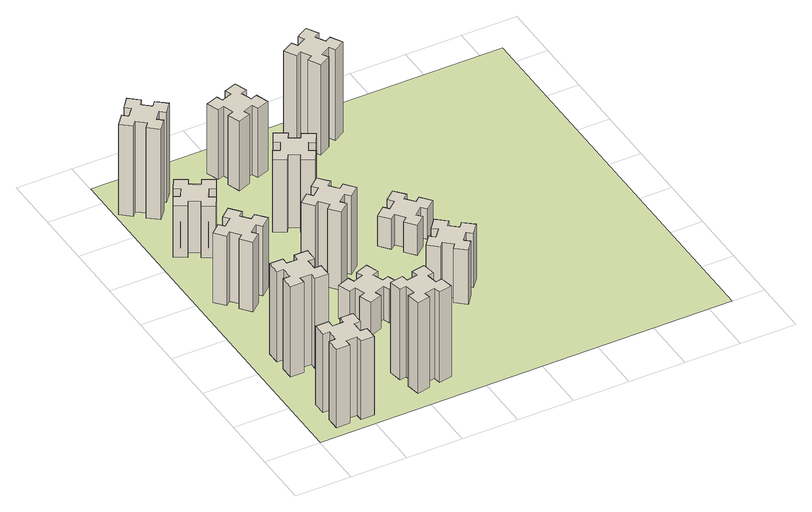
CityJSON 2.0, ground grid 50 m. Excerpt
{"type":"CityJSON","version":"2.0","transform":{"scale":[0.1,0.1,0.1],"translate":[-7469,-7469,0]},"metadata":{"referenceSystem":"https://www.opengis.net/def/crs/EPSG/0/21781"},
"CityObjects":{
"building1":{"type":"Building","attributes":{"class":"1000","function":"1000","usage":"1000","yearOfConstruction":2016,"roofType":"1000","measuredHeight":78,"storeysAboveGround":30,"storeysBelowGround":0},"geometry":[{"type":"Solid","lod":"1","boundaries":[[[[0,1,2,3,4,5,6,7,8,9,10,11,12,13,14,15,16,17,18,19]],[[17,16,20,21]],[[16,15,22,20]],[[15,14,23,22]],[[14,13,24,23]],[[13,12,25,24]],[[12,11,26,25]],[[11,10,27,26]],[[10,9,28,27]],[[9,8,29,28]],[[8,7,30,29]],[[7,6,31,30]],[[6,5,32,31]],[[5,4,33,32]],[[4,3,34,33]],[[3,2,35,34]],[[2,1,36,35]],[[1,0,37,36]],[[0,19,38,37]],[[19,18,39,38]],[[18,17,21,39]],[[24,25,26,27,28,29,30,31,32,33,34,35,36,37,38,39,21,20,22,23]]]]}]},
"building2":{"type":"Building","attributes":{"class":"1000","function":"1000","usage":"1000","yearOfConstruction":2016,"roofType":"1000","measuredHeight":90,"storeysAboveGround":30,"storeysBelowGround":0},"geometry":[{"type":"Solid","lod":"1","boundaries":[[[[40,41,42,43,44,45,46,47,48,49,50,51,52,53,54,55,56,57,58,59]],[[57,56,60,61]],[[56,55,62,60]],[[55,54,63,62]],[[54,53,64,63]],[[53,52,65,64]],[[52,51,66,65]],[[51,50,67,66]],[[50,49,68,67]],[[49,48,69,68]],[[48,47,70,69]],[[47,46,71,70]],[[46,45,72,71]],[[45,44,73,72]],[[44,43,74,73]],[[43,42,75,74]],[[42,41,76,75]],[[41,40,77,76]],[[40,59,78,77]],[[59,58,79,78]],[[58,57,61,79]],[[64,65,66,67,68,69,70,71,72,73,74,75,76,77,78,79,61,60,62,63]]]]}]},
"building3":{"type":"Building","attributes":{"class":"1000","function":"1000","usage":"1000","yearOfConstruction":2016,"roofType":"1000","measuredHeight":69,"storeysAboveGround":30,"storeysBelowGround":0},"geometry":[{"type":"Solid","lod":"1","boundaries":[[[[80,81,82,83,84,85,86,87,88,89,90,91,92,93,94,95,96,97,98,99]],[[97,96,100,101]],[[96,95,102,100]],[[95,94,103,102]],[[94,93,104,103]],[[93,92,105,104]],[[92,91,106,105]],[[91,90,107,106]],[[90,89,108,107]],[[89,88,109,108]],[[88,87,110,109]],[[87,86,111,110]],[[86,85,112,111]],[[85,84,113,112]],[[84,83,114,113]],[[83,82,115,114]],[[82,81,116,115]],[[81,80,117,116]],[[80,99,118,117]],[[99,98,119,118]],[[98,97,101,119]],[[104,105,106,107,108,109,110,111,112,113,114,115,116,117,118,119,101,100,102,103]]]]}]},
"building4":{"type":"Building","attributes":{"class":"1000","function":"1000","usage":"1000","yearOfConstruction":2016,"roofType":"1000","measuredHeight":51,"storeysAboveGround":30,"storeysBelowGround":0},"geometry":[{"type":"Solid","lod":"1","boundaries":[[[[120,121,122,123,124,125,126,127,128,129,130,131,132,133,134,135,136,137,138,139]],[[137,136,140,141]],[[136,135,142,140]],[[135,134,143,142]],[[134,133,144,143]],[[133,132,145,144]],[[132,131,146,145]],[[131,130,147,146]],[[130,129,148,147]],[[129,128,149,148]],[[128,127,150,149]],[[127,126,151,150]],[[126,125,152,151]],[[125,124,153,152]],[[124,123,154,153]],[[123,122,155,154]],[[122,121,156,155]],[[121,120,157,156]],[[120,139,158,157]],[[139,138,159,158]],[[138,137,141,159]],[[144,145,146,147,148,149,150,151,152,153,154,155,156,157,158,159,141,140,142,143]]]]}]},
"building5":{"type":"Building","attributes":{"class":"1000","function":"1000","usage":"1000","yearOfConstruction":2016,"roofType":"1000","measuredHeight":90,"storeysAboveGround":30,"storeysBelowGround":0},"geometry":[{"type":"Solid","lod":"1","boundaries":[[[[160,161,162,163,164,165,166,167,168,169,170,171,172,173,174,175,176,177,178,179]],[[177,176,180,181]],[[176,175,182,180]],[[175,174,183,182]],[[174,173,184,183]],[[173,172,185,184]],[[172,171,186,185]],[[171,170,187,186]],[[170,169,188,187]],[[169,168,189,188]],[[168,167,190,189]],[[167,166,191,190]],[[166,165,192,191]],[[165,164,193,192]],[[164,163,194,193]],[[163,162,195,194]],[[162,161,196,195]],[[161,160,197,196]],[[160,179,198,197]],[[179,178,199,198]],[[178,177,181,199]],[[184,185,186,187,188,189,190,191,192,193,194,195,196,197,198,199,181,180,182,183]]]]}]},
"building6":{"type":"Building","attributes":{"class":"1000","function":"1000","usage":"1000","yearOfConstruction":2016,"roofType":"1000","measuredHeight":90,"storeysAboveGround":30,"storeysBelowGround":0},"geometry":[{"type":"Solid","lod":"1","boundaries":[[[[200,201,202,203,204,205,206,207,208,209,210,211,212,213,214,215,216,217,218,219]],[[217,216,220,221]],[[216,215,222,220]],[[215,214,223,222]],[[214,213,224,223]],[[213,212,225,224]],[[212,211,226,225]],[[211,210,227,226]],[[210,209,228,227]],[[209,208,229,228]],[[208,207,230,229]],[[207,206,231,230]],[[206,205,232,231]],[[205,204,233,232]],[[204,203,234,233]],[[203,202,235,234]],[[202,201,236,235]],[[201,200,237,236]],[[200,219,238,237]],[[219,218,239,238]],[[218,217,221,239]],[[224,225,226,227,228,229,230,231,232,233,234,235,236,237,238,239,221,220,222,223]]]]}]},
"building7":{"type":"Building","attributes":{"class":"1000","function":"1000","usage":"1000","yearOfConstruction":2016,"roofType":"1000","measuredHeight":33,"storeysAboveGround":30,"storeysBelowGround":0},"geometry":[{"type":"Solid","lod":"1","boundaries":[[[[240,241,242,243,244,245,246,247,248,249,250,251,252,253,254,255,256,257,258,259]],[[257,256,260,261]],[[256,255,262,260]],[[255,254,263,262]],[[254,253,264,263]],[[253,252,265,264]],[[252,251,266,265]],[[251,250,267,266]],[[250,249,268,267]],[[249,248,269,268]],[[248,247,270,269]],[[247,246,271,270]],[[246,245,272,271]],[[245,244,273,272]],[[244,243,274,273]],[[243,242,275,274]],[[242,241,276,275]],[[241,240,277,276]],[[240,259,278,277]],[[259,258,279,278]],[[258,257,261,279]],[[264,265,266,267,268,269,270,271,272,273,274,275,276,277,278,279,261,260,262,263]]]]}]},
"building8":{"type":"Building","attributes":{"class":"1000","function":"1000","usage":"1000","yearOfConstruction":2016,"roofType":"1000","measuredHeight":78,"storeysAboveGround":30,"storeysBelowGround":0},"geometry":[{"type":"Solid","lod":"1","boundaries":[[[[280,281,282,283,284,285,286,287,288,289,290,291,292,293,294,295,296,297,298,299]],[[297,296,300,301]],[[296,295,302,300]],[[295,294,303,302]],[[294,293,304,303]],[[293,292,305,304]],[[292,291,306,305]],[[291,290,307,306]],[[290,289,308,307]],[[289,288,309,308]],[[288,287,310,309]],[[287,286,311,310]],[[286,285,312,311]],[[285,284,313,312]],[[284,283,314,313]],[[283,282,315,314]],[[282,281,316,315]],[[281,280,317,316]],[[280,299,318,317]],[[299,298,319,318]],[[298,297,301,319]],[[304,305,306,307,308,309,310,311,312,313,314,315,316,317,318,319,301,300,302,303]]]]}]},
"building9":{"type":"Building","attributes":{"class":"1000","function":"1000","usage":"1000","yearOfConstruction":2016,"roofType":"1000","measuredHeight":72,"storeysAboveGround":30,"storeysBelowGround":0},"geometry":[{"type":"Solid","lod":"1","boundaries":[[[[320,321,322,323,324,325,326,327,328,329,330,331,332,333,334,335,336,337,338,339]],[[337,336,340,341]],[[336,335,342,340]],[[335,334,343,342]],[[334,333,344,343]],[[333,332,345,344]],[[332,331,346,345]],[[331,330,347,346]],[[330,329,348,347]],[[329,328,349,348]],[[328,327,350,349]],[[327,326,351,350]],[[326,325,352,351]],[[325,324,353,352]],[[324,323,354,353]],[[323,322,355,354]],[[322,321,356,355]],[[321,320,357,356]],[[320,339,358,357]],[[339,338,359,358]],[[338,337,341,359]],[[344,345,346,347,348,349,350,351,352,353,354,355,356,357,358,359,341,340,342,343]]]]}]},
"building10":{"type":"Building","attributes":{"class":"1000","function":"1000","usage":"1000","yearOfConstruction":2016,"roofType":"1000","measuredHeight":69,"storeysAboveGround":30,"storeysBelowGround":0},"geometry":[{"type":"Solid","lod":"1","boundaries":[[[[360,361,362,363,364,365,366,367,368,369,370,371,372,373,374,375,376,377,378,379]],[[377,376,380,381]],[[376,375,382,380]],[[375,374,383,382]],[[374,373,384,383]],[[373,372,385,384]],[[372,371,386,385]],[[371,370,387,386]],[[370,369,388,387]],[[369,368,389,388]],[[368,367,390,389]],[[367,366,391,390]],[[366,365,392,391]],[[365,364,393,392]],[[364,363,394,393]],[[363,362,395,394]],[[362,361,396,395]],[[361,360,397,396]],[[360,379,398,397]],[[379,378,399,398]],[[378,377,381,399]],[[384,385,386,387,388,389,390,391,392,393,394,395,396,397,398,399,381,380,382,383]]]]}]},
"building11":{"type":"Building","attributes":{"class":"1000","function":"1000","usage":"1000","yearOfConstruction":2016,"roofType":"1000","measuredHeight":54,"storeysAboveGround":30,"storeysBelowGround":0},"geometry":[{"type":"Solid","lod":"1","boundaries":[[[[400,401,402,403,404,405,406,407,408,409,410,411,412,413,414,415,416,417,418,419]],[[417,416,420,421]],[[416,415,422,420]],[[415,414,423,422]],[[414,413,424,423]],[[413,412,425,424]],[[412,411,426,425]],[[411,410,427,426]],[[410,409,428,427]],[[409,408,429,428]],[[408,407,430,429]],[[407,406,431,430]],[[406,405,432,431]],[[405,404,433,432]],[[404,403,434,433]],[[403,402,435,434]],[[402,401,436,435]],[[401,400,437,436]],[[400,419,438,437]],[[419,418,439,438]],[[418,417,421,439]],[[424,425,426,427,428,429,430,431,432,433,434,435,436,437,438,439,421,420,422,423]]]]}]},
"building12":{"type":"Building","attributes":{"class":"1000","function":"1000","usage":"1000","yearOfConstruction":2016,"roofType":"1000","measuredHeight":30,"storeysAboveGround":30,"storeysBelowGround":0},"geometry":[{"type":"Solid","lod":"1","boundaries":[[[[440,441,442,443,444,445,446,447,448,449,450,451,452,453,454,455,456,457,458,459]],[[457,456,460,461]],[[456,455,462,460]],[[455,454,463,462]],[[454,453,464,463]],[[453,452,465,464]],[[452,451,466,465]],[[451,450,467,466]],[[450,449,468,467]],[[449,448,469,468]],[[448,447,470,469]],[[447,446,471,470]],[[446,445,472,471]],[[445,444,473,472]],[[444,443,474,473]],[[443,442,475,474]],[[442,441,476,475]],[[441,440,477,476]],[[440,459,478,477]],[[459,458,479,478]],[[458,457,461,479]],[[464,465,466,467,468,469,470,471,472,473,474,475,476,477,478,479,461,460,462,463]]]]}]},
"building13":{"type":"Building","attributes":{"class":"1000","function":"1000","usage":"1000","yearOfConstruction":2016,"roofType":"1000","measuredHeight":90,"storeysAboveGround":30,"storeysBelowGround":0},"geometry":[{"type":"Solid","lod":"1","boundaries":[[[[480,481,482,483,484,485,486,487,488,489,490,491,492,493,494,495,496,497,498,499]],[[497,496,500,501]],[[496,495,502,500]],[[495,494,503,502]],[[494,493,504,503]],[[493,492,505,504]],[[492,491,506,505]],[[491,490,507,506]],[[490,489,508,507]],[[489,488,509,508]],[[488,487,510,509]],[[487,486,511,510]],[[486,485,512,511]],[[485,484,513,512]],[[484,483,514,513]],[[483,482,515,514]],[[482,481,516,515]],[[481,480,517,516]],[[480,499,518,517]],[[499,498,519,518]],[[498,497,501,519]],[[504,505,506,507,508,509,510,511,512,513,514,515,516,517,518,519,501,500,502,503]]]]}]},
"landuse1":{"type":"LandUse","attributes":{"name":"plot1","function":"1010"},"geometry":[{"type":"MultiSurface","lod":"1","boundaries":[[[520,521,522,523]]]}]}
},
"vertices":[
[265,325,0],[265,225,0],[205,225,0],[205,105,0],[325,105,0],[325,165,0],[425,165,0],[425,105,0],[545,105,0],[545,225,0],[485,225,0],[485,325,0],[545,325,0],[545,445,0],[425,445,0],[425,385,0],[325,385,0],[325,445,0],[205,445,0],[205,325,0],[325,385,780],[325,445,780],[425,385,780],[425,445,780],[545,445,780],[545,325,780],[485,325,780],[485,225,780],[545,225,780],[545,105,780],[425,105,780],[425,165,780],[325,165,780],[325,105,780],[205,105,780],[205,225,780],[265,225,780],[265,325,780],[205,325,780],[205,445,780],
[265,1065,0],[265,965,0],[205,965,0],[205,845,0],[325,845,0],[325,905,0],[425,905,0],[425,845,0],[545,845,0],[545,965,0],[485,965,0],[485,1065,0],[545,1065,0],[545,1185,0],[425,1185,0],[425,1125,0],[325,1125,0],[325,1185,0],[205,1185,0],[205,1065,0],[325,1125,900],[325,1185,900],[425,1125,900],[425,1185,900],[545,1185,900],[545,1065,900],[485,1065,900],[485,965,900],[545,965,900],[545,845,900],[425,845,900],[425,905,900],[325,905,900],[325,845,900],[205,845,900],[205,965,900],[265,965,900],[265,1065,900],[205,1065,900],[205,1185,900],
[492,1988,0],[427,2064,0],[473,2103,0],[396,2195,0],[304,2118,0],[343,2072,0],[266,2007,0],[228,2053,0],[136,1976,0],[213,1884,0],[259,1923,0],[323,1846,0],[277,1808,0],[354,1716,0],[446,1793,0],[408,1839,0],[484,1903,0],[523,1857,0],[615,1934,0],[538,2026,0],[484,1903,690],[523,1857,690],[408,1839,690],[446,1793,690],[354,1716,690],[277,1808,690],[323,1846,690],[259,1923,690],[213,1884,690],[136,1976,690],[228,2053,690],[266,2007,690],[343,2072,690],[304,2118,690],[396,2195,690],[473,2103,690],[427,2064,690],[492,1988,690],[538,2026,690],[615,1934,690],
[446,2597,0],[496,2684,0],[548,2654,0],[608,2758,0],[504,2818,0],[474,2766,0],[387,2816,0],[417,2868,0],[313,2928,0],[253,2824,0],[305,2794,0],[255,2707,0],[203,2737,0],[143,2633,0],[247,2573,0],[277,2625,0],[364,2575,0],[334,2523,0],[438,2463,0],[498,2567,0],[364,2575,510],[334,2523,510],[277,2625,510],[247,2573,510],[143,2633,510],[203,2737,510],[255,2707,510],[305,2794,510],[253,2824,510],[313,2928,510],[417,2868,510],[387,2816,510],[474,2766,510],[504,2818,510],[608,2758,510],[548,2654,510],[496,2684,510],[446,2597,510],[498,2567,510],[438,2463,510],
[1085,258,0],[1184,276,0],[1194,217,0],[1312,237,0],[1291,356,0],[1232,345,0],[1215,444,0],[1274,454,0],[1253,572,0],[1135,551,0],[1145,492,0],[1047,475,0],[1037,534,0],[918,513,0],[939,395,0],[998,405,0],[1016,307,0],[957,297,0],[977,178,0],[1096,199,0],[1016,307,900],[957,297,900],[998,405,900],[939,395,900],[918,513,900],[1037,534,900],[1047,475,900],[1145,492,900],[1135,551,900],[1253,572,900],[1274,454,900],[1215,444,900],[1232,345,900],[1291,356,900],[1312,237,900],[1194,217,900],[1184,276,900],[1085,258,900],[1096,199,900],[977,178,900],
[384,3387,0],[308,3452,0],[346,3498,0],[254,3575,0],[177,3483,0],[223,3444,0],[159,3368,0],[113,3406,0],[36,3314,0],[128,3237,0],[166,3283,0],[243,3219,0],[204,3173,0],[296,3096,0],[373,3188,0],[327,3226,0],[392,3303,0],[438,3264,0],[515,3356,0],[423,3433,0],[392,3303,900],[438,3264,900],[327,3226,900],[373,3188,900],[296,3096,900],[204,3173,900],[243,3219,900],[166,3283,900],[128,3237,900],[36,3314,900],[113,3406,900],[159,3368,900],[223,3444,900],[177,3483,900],[254,3575,900],[346,3498,900],[308,3452,900],[384,3387,900],[423,3433,900],[515,3356,900],
[1125,1336,0],[1031,1302,0],[1010,1358,0],[897,1317,0],[939,1204,0],[995,1225,0],[1029,1131,0],[973,1110,0],[1014,997,0],[1127,1039,0],[1106,1095,0],[1200,1129,0],[1220,1073,0],[1333,1114,0],[1292,1227,0],[1236,1206,0],[1202,1300,0],[1258,1320,0],[1217,1433,0],[1104,1392,0],[1202,1300,330],[1258,1320,330],[1236,1206,330],[1292,1227,330],[1333,1114,330],[1220,1073,330],[1200,1129,330],[1106,1095,330],[1127,1039,330],[1014,997,330],[973,1110,330],[1029,1131,330],[995,1225,330],[939,1204,330],[897,1317,330],[1010,1358,330],[1031,1302,330],[1125,1336,330],[1104,1392,330],[1217,1433,330],
[1083,1972,0],[1006,1907,0],[968,1953,0],[876,1876,0],[953,1784,0],[999,1823,0],[1063,1746,0],[1017,1708,0],[1094,1616,0],[1186,1693,0],[1148,1739,0],[1224,1803,0],[1263,1757,0],[1355,1834,0],[1278,1926,0],[1232,1888,0],[1167,1964,0],[1213,2003,0],[1136,2095,0],[1044,2018,0],[1167,1964,780],[1213,2003,780],[1232,1888,780],[1278,1926,780],[1355,1834,780],[1263,1757,780],[1224,1803,780],[1148,1739,780],[1186,1693,780],[1094,1616,780],[1017,1708,780],[1063,1746,780],[999,1823,780],[953,1784,780],[876,1876,780],[968,1953,780],[1006,1907,780],[1083,1972,780],[1044,2018,780],[1136,2095,780],
[1314,2666,0],[1227,2716,0],[1257,2768,0],[1153,2828,0],[1093,2724,0],[1145,2694,0],[1095,2607,0],[1043,2637,0],[983,2533,0],[1087,2473,0],[1117,2525,0],[1204,2475,0],[1174,2423,0],[1278,2363,0],[1338,2467,0],[1286,2497,0],[1336,2584,0],[1388,2554,0],[1448,2658,0],[1344,2718,0],[1336,2584,720],[1388,2554,720],[1286,2497,720],[1338,2467,720],[1278,2363,720],[1174,2423,720],[1204,2475,720],[1117,2525,720],[1087,2473,720],[983,2533,720],[1043,2637,720],[1095,2607,720],[1145,2694,720],[1093,2724,720],[1153,2828,720],[1257,2768,720],[1227,2716,720],[1314,2666,720],[1344,2718,720],[1448,2658,720],
[1125,3456,0],[1031,3422,0],[1010,3478,0],[897,3437,0],[939,3324,0],[995,3345,0],[1029,3251,0],[973,3230,0],[1014,3117,0],[1127,3159,0],[1106,3215,0],[1200,3249,0],[1220,3193,0],[1333,3234,0],[1292,3347,0],[1236,3326,0],[1202,3420,0],[1258,3440,0],[1217,3553,0],[1104,3512,0],[1202,3420,690],[1258,3440,690],[1236,3326,690],[1292,3347,690],[1333,3234,690],[1220,3193,690],[1200,3249,690],[1106,3215,690],[1127,3159,690],[1014,3117,690],[973,3230,690],[1029,3251,690],[995,3345,690],[939,3324,690],[897,3437,690],[1010,3478,690],[1031,3422,690],[1125,3456,690],[1104,3512,690],[1217,3553,690],
[1746,1163,0],[1823,1099,0],[1784,1053,0],[1876,976,0],[1953,1068,0],[1907,1106,0],[1972,1183,0],[2018,1144,0],[2095,1236,0],[2003,1313,0],[1964,1267,0],[1888,1332,0],[1926,1378,0],[1834,1455,0],[1757,1363,0],[1803,1324,0],[1739,1248,0],[1693,1286,0],[1616,1194,0],[1708,1117,0],[1739,1248,540],[1693,1286,540],[1803,1324,540],[1757,1363,540],[1834,1455,540],[1926,1378,540],[1888,1332,540],[1964,1267,540],[2003,1313,540],[2095,1236,540],[2018,1144,540],[1972,1183,540],[1907,1106,540],[1953,1068,540],[1876,976,540],[1784,1053,540],[1823,1099,540],[1746,1163,540],[1708,1117,540],[1616,1194,540],
[1972,1988,0],[1907,2064,0],[1953,2103,0],[1876,2195,0],[1784,2118,0],[1823,2072,0],[1746,2007,0],[1708,2053,0],[1616,1976,0],[1693,1884,0],[1739,1923,0],[1803,1846,0],[1757,1808,0],[1834,1716,0],[1926,1793,0],[1888,1839,0],[1964,1903,0],[2003,1857,0],[2095,1934,0],[2018,2026,0],[1964,1903,300],[2003,1857,300],[1888,1839,300],[1926,1793,300],[1834,1716,300],[1757,1808,300],[1803,1846,300],[1739,1923,300],[1693,1884,300],[1616,1976,300],[1708,2053,300],[1746,2007,300],[1823,2072,300],[1784,2118,300],[1876,2195,300],[1953,2103,300],[1907,2064,300],[1972,1988,300],[2018,2026,300],[2095,1934,300],
[1844,3556,0],[1757,3506,0],[1727,3558,0],[1623,3498,0],[1683,3394,0],[1735,3424,0],[1785,3337,0],[1733,3307,0],[1793,3203,0],[1897,3263,0],[1867,3315,0],[1954,3365,0],[1984,3313,0],[2088,3373,0],[2028,3477,0],[1976,3447,0],[1926,3534,0],[1978,3564,0],[1918,3668,0],[1814,3608,0],[1926,3534,900],[1978,3564,900],[1976,3447,900],[2028,3477,900],[2088,3373,900],[1984,3313,900],[1954,3365,900],[1867,3315,900],[1897,3263,900],[1793,3203,900],[1733,3307,900],[1785,3337,900],[1735,3424,900],[1683,3394,900],[1623,3498,900],[1727,3558,900],[1757,3506,900],[1844,3556,900],[1814,3608,900],[1918,3668,900],
[5,3705,0],[3705,3705,0],[3705,5,0],[5,5,0]
]}
